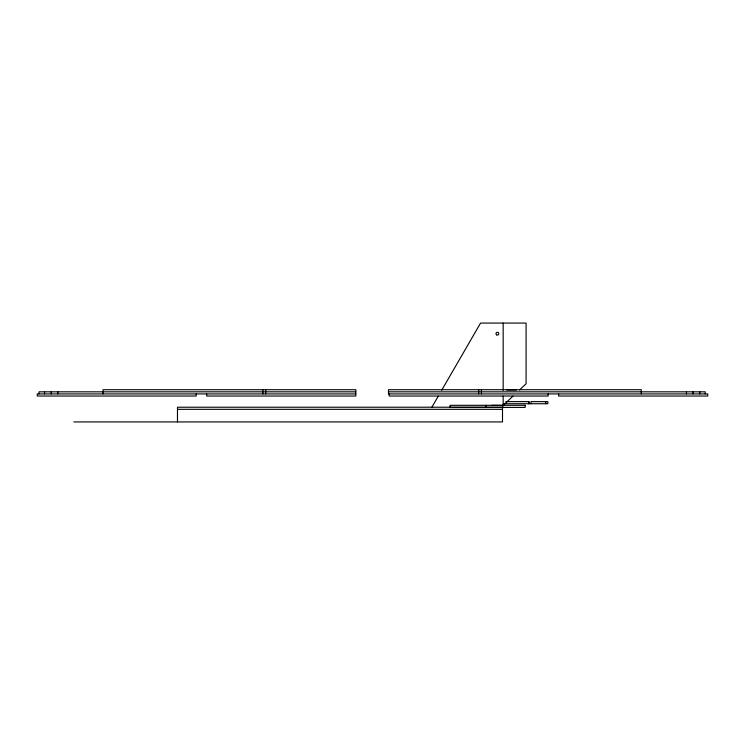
<?xml version="1.0" encoding="UTF-8"?>
<svg xmlns="http://www.w3.org/2000/svg" width="745" height="745" viewBox="0 0 745 745"><rect width="100%" height="100%" fill="white"/><g stroke="black" fill="none" stroke-linecap="round" stroke-linejoin="round"><path stroke-width="1.12" d="M431.877 407.226L438.246 396.2M441.729 390.194L480.562 323.069L526.082 323.069L526.082 383.759L519.535 389.942M491.691 405.317L503.173 405.401L512.988 396.126M506.675 389.98L516.471 389.98M355.812 391.823L39.047 391.823L39.047 393.919M388.49 391.823L705.245 391.823L705.245 393.919M355.812 393.919L37.25 393.919L37.25 396.023L196.214 396.023L196.214 393.919M505.846 401.62L528.931 401.62L528.931 403.725M503.546 403.725L547.854 403.725L547.854 401.62L530.989 401.62L531.036 403.725M177.478 409.322L502.503 409.322M73.876 421.931L502.503 421.931L502.503 407.226L177.478 407.226L177.478 421.931M699.76 391.823L699.76 393.919M693.055 391.823L693.055 393.919M686.462 391.823L686.462 393.919M641.287 393.919L641.287 389.719L388.49 389.719L388.49 393.919L707.75 393.919L707.75 396.023L558.592 396.023L558.592 393.919M548.143 393.919L548.143 396.023L389.188 396.023L389.188 393.919M545.75 401.62L545.75 403.725M528.894 401.62L528.894 403.725M503.173 323.069L503.173 390.324M503.173 396.126L503.173 405.401M502.782 405.308L502.782 407.413M485.936 405.308L485.936 407.413M481.456 389.719L481.456 393.919M478.653 389.719L478.653 393.919M265.648 389.719L265.648 393.919M262.845 389.719L262.845 393.919M206.654 393.919L206.654 396.023L355.812 396.023L355.812 389.719L103.015 389.719L103.015 393.919M57.831 391.823L57.831 393.919M51.247 391.823L51.247 393.919M44.542 391.823L44.542 393.919M525.141 405.308L450.082 405.317L450.082 407.413L525.141 407.413L525.141 405.308M496.608 334.84A1.397 1.397 0 0 0 498.787 333.769A1.397 1.397 0 0 0 496.766 332.428A1.397 1.397 0 0 0 496.608 334.84"/></g></svg>
